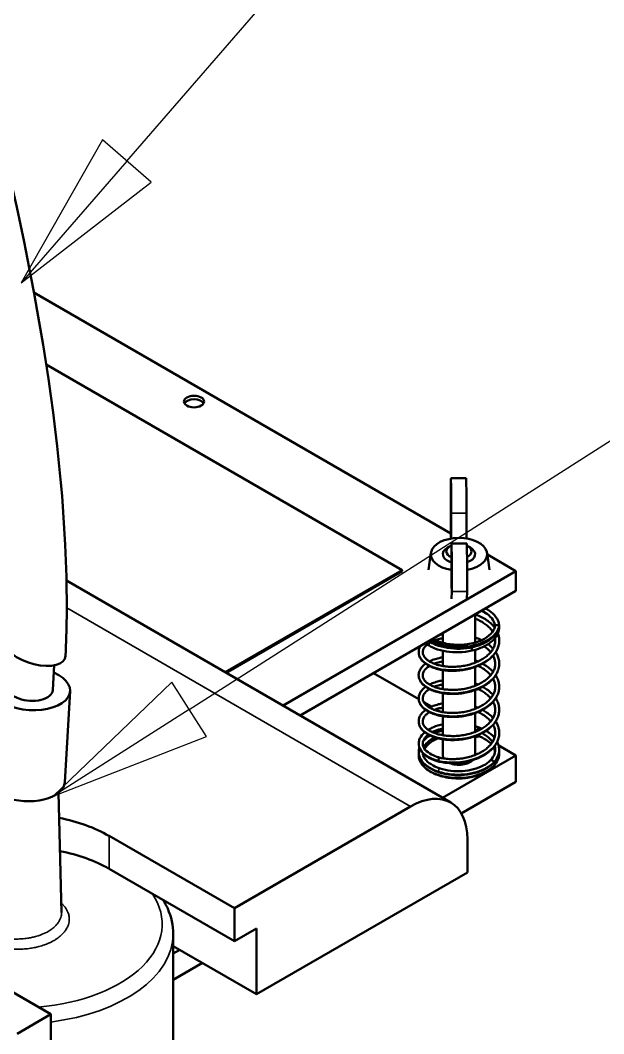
# Model space of a CAD drawing. Header units: millimetres. Extents: x -2015 to 3360, y -4745 to 2376.
# Drawn here: x 1965.6 to 2038.1, y 870.1 to 995.8 of the extents above; entities that cross this region are included whole.
import ezdxf

# ---------------------------------------------------------------- set-up
doc = ezdxf.new("R2010")
doc.units = ezdxf.units.MM
doc.header["$LTSCALE"] = 8
for name, color, linetype, lineweight in [('Symbol (ISO)', 7, 'Continuous', 25), ('Visible (ISO)', 7, 'Continuous', 50), ('Visible Narrow (ISO)', 7, 'Continuous', 35)]:
    doc.layers.add(name, color=color, linetype=linetype, lineweight=lineweight)

# ---------------------------------------------------------------- blocks, each defined once
blk = doc.blocks.new('Balloon6')
at = {"layer": 'Symbol (ISO)'}
for p, q in [((248.325, 113.791), (258.475, 120.266)), ((248.056, 114.212), (246.217, 112.446)), ((248.594, 113.369), (248.056, 114.212)), ((248.325, 113.791), (246.217, 112.446)), ((246.217, 112.446), (248.594, 113.369))]:
    blk.add_line(p, q, dxfattribs=at)
at = {"layer": 'Symbol (ISO)', "flags": 128}
blk.add_lwpolyline([(248.056, 114.212), (246.217, 112.446), (248.594, 113.369), (248.056, 114.212)], dxfattribs=at)
at = {"layer": 'Symbol (ISO)'}
blk.add_solid([(248.056, 114.212), (246.217, 112.446), (248.594, 113.369), (248.056, 114.212)], dxfattribs=at)
blk = doc.blocks.new('Balloon7')
at = {"layer": 'Symbol (ISO)'}
for p, q in [((247.361, 122.29), (257.126, 133.538)), ((246.983, 122.617), (245.722, 120.402)), ((247.738, 121.962), (246.983, 122.617)), ((247.361, 122.29), (245.722, 120.402)), ((245.722, 120.402), (247.738, 121.962))]:
    blk.add_line(p, q, dxfattribs=at)
at = {"layer": 'Symbol (ISO)', "flags": 128}
blk.add_lwpolyline([(246.983, 122.617), (245.722, 120.402), (247.738, 121.962), (246.983, 122.617)], dxfattribs=at)
at = {"layer": 'Symbol (ISO)'}
blk.add_solid([(246.983, 122.617), (245.722, 120.402), (247.738, 121.962), (246.983, 122.617)], dxfattribs=at)

msp = doc.modelspace()

# ---------------------------------------------------------------- linework, layer by layer
at = {"layer": 'Visible (ISO)'}
for p, q in [((2019.1, 932.13), (1967.35, 962.01)), ((2013.02, 927.6), (1968.87, 953.08)), ((1986.37, 948.58), (1986.33, 948.55)), ((1988.05, 948.58), (1988.09, 948.55)), ((2020.98, 938.99), (2019.08, 938.98)), ((2019.08, 935.54), (2019.1, 931.51)), ((2019.12, 931.51), (2019.11, 934.65)), ((2021.01, 934.66), (2021.02, 931.52)), ((2018.98, 930.56), (2018.68, 930.39)), ((2019.16, 927.2), (2019.16, 929.99)), ((2019.17, 930.9), (2021.07, 930.9)), ((2021.2, 930.56), (2021.5, 930.39)), ((2016.6, 929.73), (2016.32, 927.64)), ((2023.58, 929.73), (2023.86, 927.64)), ((2027.16, 927.47), (2023.61, 929.53)), ((1991.08, 914.93), (2013.02, 927.6)), ((1991.18, 914.87), (2013.02, 927.47)), ((1998.26, 910.79), (2027.16, 927.47)), ((2013.02, 927.47), (2013.02, 927.6)), ((2027.16, 925.02), (2027.16, 927.47)), ((2019.07, 898.77), (1971.38, 926.3)), ((2000.38, 909.56), (2027.16, 925.02)), ((2019.2, 924.95), (2019.18, 924.05)), ((2021.08, 924.05), (2021.1, 924.96)), ((2022.09, 918.61), (2022.09, 922.1)), ((2024.58, 920.78), (2025.08, 920.76)), ((2018.09, 918.58), (2018.09, 919.79)), ((2018.09, 915.7), (2018.09, 917.59)), ((2022.09, 916.11), (2022.09, 917.72)), ((1969.69, 912.71), (1969.87, 915.79)), ((2018.09, 912.84), (2018.09, 915.2)), ((2022.09, 913.25), (2022.09, 915.58)), ((2015.09, 911.58), (2009.48, 914.82)), ((1971.17, 901.29), (1971.83, 912.59)), ((2022.09, 910.39), (2022.09, 912.72)), ((2016.67, 910.67), (2015.73, 911.21)), ((2018.09, 909.98), (2018.09, 912.34)), ((2017.74, 910.05), (2017.23, 910.34)), ((2018.09, 907.12), (2018.09, 909.48)), ((2022.09, 907.53), (2022.09, 909.86)), ((2018.09, 904.61), (2018.09, 906.62)), ((2022.09, 904.67), (2022.09, 907)), ((2022.4, 906.87), (2022.53, 907)), ((2027.16, 904.61), (2025.02, 905.85)), ((2018.05, 899.36), (2027.16, 904.61)), ((2027.16, 901.35), (2027.16, 904.61)), ((2020.38, 897.43), (2027.16, 901.35)), ((1970.41, 899.99), (1970.77, 885.16)), ((2014.07, 898.28), (1992.22, 885.66)), ((1976.66, 894.64), (1992.22, 885.66)), ((2021.14, 890.11), (2021.14, 894.19)), ((1976.66, 890.56), (1992.22, 881.58)), ((1994.97, 875.01), (2021.14, 890.11)), ((1970.77, 885.1), (1970.77, 885.1)), ((1992.22, 885.66), (1992.22, 881.58)), ((1984.62, 882.47), (1984.62, 794.47)), ((1992.22, 881.58), (1994.97, 883.17)), ((1994.97, 883.17), (1994.97, 875.01)), ((1969.45, 872.52), (1953.89, 881.5)), ((1994.97, 875.01), (1984.62, 880.98)), ((1984.62, 880.05), (1985.43, 880.52)), ((1984.62, 876.79), (1988.26, 878.88)), ((1969.45, 872.52), (1965.27, 870.11)), ((1969.45, 868.43), (1969.45, 872.52))]:
    msp.add_line(p, q, dxfattribs=at)
msp.add_ellipse((1987.21, 948.5), major_axis=(-1.25, 0), ratio=0.57735, dxfattribs=at)
for centre, major_axis, ratio, start_param, end_param in [((1987.21, 948.09), (-1.19, 0), 0.57735, 3.357425, 6.067353), ((2019.1, 935.98), (-0.01, 3), 0.005094, 4.254932, 7.999506), ((2021, 935.99), (-0.01, 3), 0.005094, 4.254932, 6.283185), ((2020.09, 929.57), (-3.5, 0), 0.57735, 4.718627, 7.585617), ((2020.09, 929.57), (3.5, 0), 0.57735, 5.005071, 7.86022), ((2020.09, 929.57), (-2, 0), 0.57735, 5.497787, 7.372168), ((2020.09, 929.92), (-1.57, 0), 0.57735, 5.33997, 7.223515), ((2019.18, 927.9), (-0.01, 3), 0.005094, 3.335887, 7.080461), ((2021.08, 927.9), (0.01, -3), 0.005094, 0.194295, 3.141593), ((2020.09, 929.92), (1.57, 0), 0.57735, 5.404756, 7.171802), ((2020.09, 929.57), (2, 0), 0.57735, 5.239525, 7.068583), ((2024.83, 920.77), (0.249, -0.023), 0.742034, 6.274232, 6.345388), ((1967.42, 917.94), (3.81, -1.23), 0.488142, 3.279521, 6.414832), ((2016.53, 918.45), (0.113, 0.223), 0.675353, 0.593399, 2.319547), ((2016.53, 918.45), (-0.113, -0.223), 0.675353, 5.46114, 6.236745), ((2021.63, 917.86), (-0.072, 0.24), 0.195713, 4.04847, 5.355451), ((2021.63, 917.86), (0.072, -0.24), 0.195713, 6.27164, 7.190062), ((1966.92, 912.87), (-4.91, 0.29), 0.535679, 5.31041, 10.397553), ((1966.92, 912.87), (-2.77, 0.16), 0.535679, 0, 3.141593), ((2015.99, 907.28), (-0.156, 0.196), 0.766793, 6.179931, 6.301182), ((2022.49, 907.85), (-0.103, -0.228), 0.342973, 5.435493, 5.90021), ((2022.49, 907.85), (0.103, 0.228), 0.342973, 0.020242, 2.293901), ((2015.99, 907.28), (0.156, -0.196), 0.766793, 0.01948, 0.69916), ((2015.99, 907.28), (-0.156, 0.196), 0.766793, 3.840753, 4.020424), ((2022.49, 906.87), (0.103, 0.228), 0.342973, 1.013834, 1.746261), ((2017.69, 904.09), (0.055, 0.244), 0.477607, 0, 2.211599), ((2017.69, 904.09), (-0.055, -0.244), 0.477607, 5.353191, 6.283185), ((2020.09, 904.61), (-2, 0), 0.57735, 0, 0.324525), ((2020.09, 904.61), (-2, 0), 0.57735, 0.953442, 2.634634), ((2024.19, 903.84), (-0.19, 0.162), 0.632158, 3.703915, 6.234003), ((2024.19, 903.84), (0.19, -0.162), 0.632158, 6.238348, 6.845508), ((2017.69, 902.76), (0.055, 0.244), 0.477599, 6.239308, 6.239357), ((1966.26, 901.58), (-4.91, 0.29), 0.535679, 0, 3.141593), ((2014.07, 890.11), (5, 8.66), 0.57735, 5.497787, 7.068583), ((1965.27, 888.07), (16.1, 0), 0.57735, 0.785398, 1.241419), ((1965.27, 883.99), (16.1, 0), 0.57735, 0.785398, 1.23488)]:
    msp.add_ellipse(centre, major_axis=major_axis, ratio=ratio, start_param=start_param, end_param=end_param, dxfattribs=at)
for points, knots in [([(1940.03, 1066), (1942.07, 1056.71), (1944.83, 1047.24), (1951.82, 1023.24), (1956.2, 1008.66), (1966.04, 971.17), (1970.86, 947.89), (1971.45, 923.43), (1971.42, 920.16), (1971.27, 916.97)], [0.010782, 0.010782, 0.010782, 0.010782, 3.123548, 3.123548, 7.922724, 7.922724, 15.522814, 15.522814, 16.716619, 16.716619, 16.716619, 16.716619]), ([(2024.58, 920.74), (2024.56, 920.82), (2024.54, 920.91), (2024.43, 921.27), (2024.24, 921.56), (2023.73, 922.06), (2023.41, 922.28), (2022.99, 922.49), (2022.93, 922.52), (2022.87, 922.55)], [0.0659283, 0.0659283, 0.0659283, 0.0659283, 0.1137205, 0.1137205, 0.2743291, 0.2743291, 0.4209502, 0.4209502, 0.4435576, 0.4435576, 0.4435576, 0.4435576]), ([(2023.39, 922.85), (2023.73, 922.67), (2024.03, 922.45), (2024.57, 921.94), (2024.8, 921.63), (2025.01, 921.12), (2025.05, 920.94), (2025.08, 920.76)], [2.6465003, 2.6465003, 2.6465003, 2.6465003, 2.7805109, 2.7805109, 2.9415384, 2.9415384, 3.0259291, 3.0259291, 3.0259291, 3.0259291]), ([(2024.26, 919.96), (2024.23, 920.01), (2024.2, 920.06), (2024.06, 920.25), (2023.94, 920.39), (2023.67, 920.65), (2023.52, 920.78), (2023.2, 921.02), (2023.02, 921.14), (2022.64, 921.35), (2022.44, 921.45), (2022.18, 921.55), (2022.13, 921.57), (2022.09, 921.59)], [27.630909, 27.630909, 27.630909, 27.630909, 27.6828585, 27.6828585, 27.8436511, 27.8436511, 28.0017758, 28.0017758, 28.1589214, 28.1589214, 28.3159473, 28.3159473, 28.3490339, 28.3490339, 28.3490339, 28.3490339]), ([(2024.51, 920.47), (2024.42, 920.6), (2024.31, 920.73), (2024.03, 921.01), (2023.85, 921.16), (2023.48, 921.44), (2023.27, 921.57), (2022.83, 921.81), (2022.6, 921.92), (2022.28, 922.05), (2022.2, 922.08), (2022.12, 922.11)], [27.7085419, 27.7085419, 27.7085419, 27.7085419, 27.8352933, 27.8352933, 27.998614, 27.998614, 28.1632019, 28.1632019, 28.3280847, 28.3280847, 28.3837433, 28.3837433, 28.3837433, 28.3837433]), ([(2025.08, 920.75), (2025.08, 920.74), (2025.08, 920.74), (2025.08, 920.72), (2025.07, 920.7), (2025.07, 920.64), (2025.06, 920.59), (2025.02, 920.41), (2024.97, 920.27), (2024.77, 919.82), (2024.55, 919.52), (2023.98, 918.99), (2023.62, 918.75), (2022.79, 918.34), (2022.31, 918.17), (2021.3, 917.94), (2020.77, 917.87), (2019.7, 917.84), (2019.16, 917.88), (2018.15, 918.04), (2017.66, 918.18), (2016.91, 918.47), (2016.62, 918.62), (2016.36, 918.79)], [0, 0, 0, 0, 0.002099, 0.002099, 0.00948, 0.00948, 0.031628, 0.031628, 0.098222, 0.098222, 0.250292, 0.250292, 0.407154, 0.407154, 0.568232, 0.568232, 0.728537, 0.728537, 0.887849, 0.887849, 1.047063, 1.047063, 1.161819, 1.161819, 1.161819, 1.161819]), ([(2025.08, 920.76), (2025.07, 920.67), (2025.05, 920.57), (2024.95, 920.23), (2024.83, 920), (2024.4, 919.44), (2024.03, 919.13), (2023.09, 918.61), (2022.54, 918.41), (2021.34, 918.13), (2020.7, 918.07), (2019.41, 918.08), (2018.78, 918.16), (2017.59, 918.45), (2017.06, 918.66), (2016.61, 918.93), (2016.61, 918.93), (2016.61, 918.93)], [-2.6957123, -2.6957123, -2.6957123, -2.6957123, -2.6583475, -2.6583475, -2.5660517, -2.5660517, -2.4230262, -2.4230262, -2.2801462, -2.2801462, -2.1375397, -2.1375397, -1.9953297, -1.9953297, -1.8536019, -1.8536019, -1.8529858, -1.8529858, -1.8529858, -1.8529858]), ([(2016.85, 919.07), (2016.96, 919.01), (2017.07, 918.96), (2017.65, 918.69), (2018.18, 918.53), (2019.32, 918.34), (2019.92, 918.31), (2021.09, 918.37), (2021.67, 918.47), (2022.71, 918.8), (2023.17, 919.01), (2023.92, 919.54), (2024.21, 919.84), (2024.47, 920.33), (2024.53, 920.5), (2024.56, 920.67)], [-1.10814, -1.10814, -1.10814, -1.10814, -1.063455, -1.063455, -0.885345, -0.885345, -0.707725, -0.707725, -0.530535, -0.530535, -0.353632, -0.353632, -0.176848, -0.176848, -0.086653, -0.086653, -0.086653, -0.086653]), ([(2025.08, 920.34), (2025.05, 920.02), (2024.93, 919.7), (2024.55, 919.11), (2024.29, 918.84), (2023.64, 918.35), (2023.23, 918.12), (2022.44, 917.81), (2022.08, 917.7), (2021.7, 917.62)], [0, 0, 0, 0, 0.149521, 0.149521, 0.3001972, 0.3001972, 0.4594779, 0.4594779, 0.5792349, 0.5792349, 0.5792349, 0.5792349]), ([(2015.31, 918.18), (2015.29, 918.14), (2015.26, 918.09), (2015.17, 917.92), (2015.13, 917.78), (2015.09, 917.51), (2015.08, 917.38), (2015.12, 917.12), (2015.15, 916.99), (2015.26, 916.74), (2015.33, 916.61), (2015.52, 916.37), (2015.64, 916.25), (2015.91, 916.02), (2016.06, 915.91), (2016.41, 915.71), (2016.6, 915.62), (2017.01, 915.46), (2017.23, 915.38), (2017.69, 915.27), (2017.93, 915.22), (2018.43, 915.15), (2018.69, 915.12), (2019.21, 915.1), (2019.48, 915.1), (2020.01, 915.13), (2020.28, 915.16), (2020.81, 915.24), (2021.08, 915.29), (2021.6, 915.42), (2021.85, 915.5), (2022.35, 915.67), (2022.59, 915.77), (2023.04, 916), (2023.25, 916.12), (2023.66, 916.39), (2023.84, 916.53), (2024.18, 916.84), (2024.33, 917), (2024.6, 917.33), (2024.71, 917.51), (2024.89, 917.86), (2024.96, 918.04), (2025.06, 918.41), (2025.08, 918.59), (2025.09, 918.96), (2025.08, 919.14), (2025.02, 919.46), (2024.97, 919.6), (2024.92, 919.74)], [23.810717, 23.810717, 23.810717, 23.810717, 23.863702, 23.863702, 24.012804, 24.012804, 24.152992, 24.152992, 24.292551, 24.292551, 24.439597, 24.439597, 24.596868, 24.596868, 24.76088, 24.76088, 24.927031, 24.927031, 25.093079, 25.093079, 25.258485, 25.258485, 25.423309, 25.423309, 25.587752, 25.587752, 25.75202, 25.75202, 25.916291, 25.916291, 26.080712, 26.080712, 26.245368, 26.245368, 26.410229, 26.410229, 26.575003, 26.575003, 26.738924, 26.738924, 26.900619, 26.900619, 27.058612, 27.058612, 27.212687, 27.212687, 27.364778, 27.364778, 27.487702, 27.487702, 27.487702, 27.487702]), ([(2016.16, 918.38), (2016.12, 918.35), (2016.09, 918.32), (2015.95, 918.2), (2015.86, 918.1), (2015.72, 917.91), (2015.67, 917.81), (2015.6, 917.6), (2015.59, 917.5), (2015.59, 917.27), (2015.62, 917.15), (2015.73, 916.93), (2015.79, 916.82), (2015.97, 916.62), (2016.07, 916.53), (2016.31, 916.35), (2016.44, 916.26), (2016.74, 916.1), (2016.91, 916.03), (2017.26, 915.9), (2017.45, 915.84), (2017.85, 915.74), (2018.07, 915.7), (2018.51, 915.64), (2018.74, 915.62), (2019.21, 915.6), (2019.45, 915.6), (2019.93, 915.63), (2020.17, 915.65), (2020.66, 915.72), (2020.9, 915.76), (2021.37, 915.87), (2021.6, 915.94), (2022.04, 916.09), (2022.26, 916.18), (2022.67, 916.37), (2022.86, 916.47), (2023.22, 916.7), (2023.39, 916.81), (2023.69, 917.07), (2023.83, 917.2), (2024.07, 917.47), (2024.18, 917.61), (2024.36, 917.9), (2024.43, 918.05), (2024.53, 918.36), (2024.57, 918.52), (2024.6, 918.84), (2024.59, 919), (2024.56, 919.16)], [23.554763, 23.554763, 23.554763, 23.554763, 23.608258, 23.608258, 23.764863, 23.764863, 23.928335, 23.928335, 24.110321, 24.110321, 24.308638, 24.308638, 24.483401, 24.483401, 24.64308, 24.64308, 24.798695, 24.798695, 24.95395, 24.95395, 25.109859, 25.109859, 25.266531, 25.266531, 25.423803, 25.423803, 25.581458, 25.581458, 25.739293, 25.739293, 25.897127, 25.897127, 26.05481, 26.05481, 26.212236, 26.212236, 26.369379, 26.369379, 26.526389, 26.526389, 26.683768, 26.683768, 26.842636, 26.842636, 27.004927, 27.004927, 27.172735, 27.172735, 27.344422, 27.344422, 27.344422, 27.344422]), ([(2018.09, 919.14), (2018.06, 919.13), (2018.04, 919.13), (2017.8, 919.09), (2017.6, 919.04), (2017.33, 918.96), (2017.25, 918.93), (2017.18, 918.91)], [22.9659114, 22.9659114, 22.9659114, 22.9659114, 22.9840755, 22.9840755, 23.1411214, 23.1411214, 23.2036029, 23.2036029, 23.2036029, 23.2036029]), ([(2022.9, 918.91), (2022.72, 919.01), (2022.52, 919.09), (2022.24, 919.2), (2022.17, 919.23), (2022.09, 919.26)], [21.9170719, 21.9170719, 21.9170719, 21.9170719, 22.0549206, 22.0549206, 22.1065545, 22.1065545, 22.1065545, 22.1065545]), ([(2022.26, 918.66), (2022.24, 918.67), (2022.22, 918.67), (2022.16, 918.7), (2022.13, 918.71), (2022.09, 918.73)], [22.0238353, 22.0238353, 22.0238353, 22.0238353, 22.03835626, 22.03835626, 22.06584872, 22.06584872, 22.06584872, 22.06584872]), ([(2015.95, 915.99), (2015.93, 915.97), (2015.9, 915.95), (2015.72, 915.81), (2015.59, 915.69), (2015.38, 915.44), (2015.29, 915.3), (2015.17, 915.03), (2015.12, 914.9), (2015.08, 914.63), (2015.08, 914.5), (2015.12, 914.24), (2015.16, 914.11), (2015.27, 913.86), (2015.35, 913.73), (2015.54, 913.48), (2015.66, 913.36), (2015.94, 913.14), (2016.09, 913.03), (2016.45, 912.83), (2016.64, 912.74), (2017.05, 912.58), (2017.27, 912.51), (2017.74, 912.4), (2017.98, 912.35), (2018.48, 912.28), (2018.74, 912.26), (2019.26, 912.24), (2019.53, 912.24), (2020.06, 912.27), (2020.33, 912.3), (2020.86, 912.39), (2021.13, 912.44), (2021.65, 912.57), (2021.9, 912.65), (2022.39, 912.83), (2022.63, 912.93), (2023.08, 913.16), (2023.29, 913.28), (2023.69, 913.55), (2023.88, 913.7), (2024.21, 914.01), (2024.36, 914.17), (2024.62, 914.51), (2024.73, 914.68), (2024.9, 915.04), (2024.97, 915.22), (2025.06, 915.58), (2025.09, 915.76), (2025.09, 916.13), (2025.07, 916.31), (2025, 916.67), (2024.94, 916.85), (2024.8, 917.16), (2024.73, 917.29), (2024.65, 917.42)], [17.235547, 17.235547, 17.235547, 17.235547, 17.265987, 17.265987, 17.430855, 17.430855, 17.589911, 17.589911, 17.738332, 17.738332, 17.878212, 17.878212, 18.018029, 18.018029, 18.165691, 18.165691, 18.323514, 18.323514, 18.487769, 18.487769, 18.653953, 18.653953, 18.819969, 18.819969, 18.985334, 18.985334, 19.150129, 19.150129, 19.314556, 19.314556, 19.478819, 19.478819, 19.643096, 19.643096, 19.807529, 19.807529, 19.972201, 19.972201, 20.137068, 20.137068, 20.301818, 20.301818, 20.465648, 20.465648, 20.627156, 20.627156, 20.784896, 20.784896, 20.938774, 20.938774, 21.090843, 21.090843, 21.244225, 21.244225, 21.365866, 21.365866, 21.365866, 21.365866]), ([(2021.7, 917.62), (2021.19, 917.5), (2020.64, 917.43), (2019.57, 917.39), (2019.03, 917.43), (2018.02, 917.59), (2017.54, 917.72), (2016.86, 917.99), (2016.62, 918.1), (2016.41, 918.23)], [0, 0, 0, 0, 0.1627201, 0.1627201, 0.3221322, 0.3221322, 0.4815829, 0.4815829, 0.5760475, 0.5760475, 0.5760475, 0.5760475]), ([(2024.03, 917.42), (2023.96, 917.51), (2023.88, 917.59), (2023.66, 917.81), (2023.51, 917.94), (2023.3, 918.08), (2023.26, 918.11), (2023.22, 918.14)], [21.4673828, 21.4673828, 21.4673828, 21.4673828, 21.566129, 21.566129, 21.7241955, 21.7241955, 21.7617619, 21.7617619, 21.7617619, 21.7617619]), ([(2024.32, 917.85), (2024.27, 917.91), (2024.21, 917.96), (2024.02, 918.16), (2023.87, 918.29), (2023.7, 918.41)], [21.5033031, 21.5033031, 21.5033031, 21.5033031, 21.5619744, 21.5619744, 21.7051486, 21.7051486, 21.7051486, 21.7051486]), ([(2016.43, 915.71), (2016.42, 915.7), (2016.41, 915.69), (2016.26, 915.6), (2016.14, 915.51), (2015.94, 915.33), (2015.85, 915.23), (2015.72, 915.04), (2015.67, 914.94), (2015.6, 914.73), (2015.58, 914.62), (2015.6, 914.4), (2015.63, 914.28), (2015.73, 914.06), (2015.8, 913.95), (2015.98, 913.75), (2016.08, 913.66), (2016.32, 913.48), (2016.46, 913.39), (2016.76, 913.24), (2016.92, 913.16), (2017.28, 913.03), (2017.47, 912.98), (2017.88, 912.88), (2018.09, 912.84), (2018.53, 912.78), (2018.76, 912.76), (2019.23, 912.74), (2019.47, 912.74), (2019.96, 912.77), (2020.2, 912.79), (2020.68, 912.86), (2020.92, 912.91), (2021.39, 913.02), (2021.62, 913.09), (2022.07, 913.24), (2022.28, 913.33), (2022.69, 913.52), (2022.88, 913.62), (2023.24, 913.85), (2023.41, 913.97), (2023.71, 914.22), (2023.84, 914.35), (2024.09, 914.62), (2024.19, 914.77), (2024.36, 915.06), (2024.43, 915.21), (2024.54, 915.52), (2024.57, 915.68), (2024.6, 916), (2024.59, 916.16), (2024.53, 916.48), (2024.48, 916.64), (2024.39, 916.87), (2024.35, 916.93), (2024.32, 916.99)], [17.162004, 17.162004, 17.162004, 17.162004, 17.1754, 17.1754, 17.330596, 17.330596, 17.487321, 17.487321, 17.651215, 17.651215, 17.834086, 17.834086, 18.032153, 18.032153, 18.206061, 18.206061, 18.36547, 18.36547, 18.521033, 18.521033, 18.676303, 18.676303, 18.83224, 18.83224, 18.988937, 18.988937, 19.146226, 19.146226, 19.303891, 19.303891, 19.461729, 19.461729, 19.61956, 19.61956, 19.777235, 19.777235, 19.934651, 19.934651, 20.091784, 20.091784, 20.248796, 20.248796, 20.406205, 20.406205, 20.565157, 20.565157, 20.727612, 20.727612, 20.895634, 20.895634, 21.068374, 21.068374, 21.239844, 21.239844, 21.30887, 21.30887, 21.30887, 21.30887]), ([(2018.09, 916.78), (2017.93, 916.76), (2017.78, 916.73), (2017.4, 916.64), (2017.17, 916.58), (2016.77, 916.44), (2016.6, 916.36), (2016.43, 916.28)], [16.6641004, 16.6641004, 16.6641004, 16.6641004, 16.7685886, 16.7685886, 16.9338387, 16.9338387, 17.0817053, 17.0817053, 17.0817053, 17.0817053]), ([(2018.09, 916.28), (2018.06, 916.27), (2018.02, 916.27), (2017.78, 916.22), (2017.57, 916.17), (2017.26, 916.08), (2017.13, 916.03), (2017.02, 915.99)], [16.6827261, 16.6827261, 16.6827261, 16.6827261, 16.7064817, 16.7064817, 16.8635067, 16.8635067, 16.9663574, 16.9663574, 16.9663574, 16.9663574]), ([(2022.44, 916.26), (2022.39, 916.29), (2022.33, 916.31), (2022.21, 916.36), (2022.15, 916.38), (2022.09, 916.4)], [15.74367874, 15.74367874, 15.74367874, 15.74367874, 15.78175578, 15.78175578, 15.82336932, 15.82336932, 15.82336932, 15.82336932]), ([(2024.03, 914.56), (2023.95, 914.65), (2023.87, 914.74), (2023.64, 914.96), (2023.49, 915.09), (2023.16, 915.33), (2022.98, 915.44), (2022.68, 915.61), (2022.56, 915.66), (2022.44, 915.72)], [15.1841975, 15.1841975, 15.1841975, 15.1841975, 15.2885939, 15.2885939, 15.4466044, 15.4466044, 15.6037211, 15.6037211, 15.6948051, 15.6948051, 15.6948051, 15.6948051]), ([(2024.32, 914.99), (2024.26, 915.06), (2024.19, 915.12), (2023.97, 915.34), (2023.79, 915.49), (2023.41, 915.76), (2023.22, 915.88), (2023.01, 915.99)], [15.2201176, 15.2201176, 15.2201176, 15.2201176, 15.2886652, 15.2886652, 15.452212, 15.452212, 15.606822, 15.606822, 15.606822, 15.606822]), ([(2015.95, 913.13), (2015.92, 913.1), (2015.88, 913.07), (2015.7, 912.93), (2015.57, 912.81), (2015.36, 912.55), (2015.28, 912.42), (2015.16, 912.15), (2015.12, 912.01), (2015.08, 911.74), (2015.09, 911.61), (2015.13, 911.35), (2015.17, 911.22), (2015.28, 910.97), (2015.36, 910.85), (2015.56, 910.6), (2015.68, 910.48), (2015.96, 910.26), (2016.12, 910.15), (2016.48, 909.95), (2016.68, 909.86), (2017.09, 909.71), (2017.31, 909.64), (2017.78, 909.53), (2018.02, 909.48), (2018.52, 909.42), (2018.78, 909.4), (2019.31, 909.38), (2019.57, 909.38), (2020.11, 909.42), (2020.38, 909.45), (2020.91, 909.53), (2021.17, 909.59), (2021.69, 909.72), (2021.95, 909.8), (2022.43, 909.99), (2022.67, 910.09), (2023.12, 910.32), (2023.33, 910.45), (2023.73, 910.72), (2023.91, 910.87), (2024.24, 911.17), (2024.38, 911.34), (2024.64, 911.68), (2024.75, 911.85), (2024.92, 912.21), (2024.98, 912.39), (2025.07, 912.75), (2025.09, 912.94), (2025.09, 913.3), (2025.07, 913.48), (2024.99, 913.84), (2024.93, 914.02), (2024.79, 914.32), (2024.72, 914.44), (2024.65, 914.56)], [10.952362, 10.952362, 10.952362, 10.952362, 10.992893, 10.992893, 11.157565, 11.157565, 11.316077, 11.316077, 11.463825, 11.463825, 11.603433, 11.603433, 11.743538, 11.743538, 11.891825, 11.891825, 12.050185, 12.050185, 12.214665, 12.214665, 12.380875, 12.380875, 12.546855, 12.546855, 12.712182, 12.712182, 12.876948, 12.876948, 13.041359, 13.041359, 13.205618, 13.205618, 13.369901, 13.369901, 13.534347, 13.534347, 13.699034, 13.699034, 13.863907, 13.863907, 14.02863, 14.02863, 14.192364, 14.192364, 14.353678, 14.353678, 14.511165, 14.511165, 14.664855, 14.664855, 14.816914, 14.816914, 14.970466, 14.970466, 15.08268, 15.08268, 15.08268, 15.08268]), ([(2016.43, 912.84), (2016.41, 912.83), (2016.4, 912.82), (2016.25, 912.73), (2016.13, 912.64), (2015.93, 912.46), (2015.85, 912.36), (2015.71, 912.17), (2015.66, 912.07), (2015.6, 911.86), (2015.58, 911.75), (2015.6, 911.53), (2015.63, 911.41), (2015.74, 911.18), (2015.81, 911.08), (2015.99, 910.88), (2016.1, 910.79), (2016.34, 910.61), (2016.47, 910.52), (2016.78, 910.37), (2016.94, 910.3), (2017.3, 910.17), (2017.49, 910.11), (2017.9, 910.01), (2018.11, 909.97), (2018.56, 909.92), (2018.79, 909.9), (2019.26, 909.88), (2019.5, 909.88), (2019.98, 909.91), (2020.23, 909.93), (2020.71, 910.01), (2020.95, 910.05), (2021.42, 910.17), (2021.65, 910.23), (2022.09, 910.39), (2022.3, 910.48), (2022.71, 910.67), (2022.9, 910.77), (2023.26, 911), (2023.42, 911.12), (2023.72, 911.37), (2023.86, 911.5), (2024.1, 911.78), (2024.2, 911.92), (2024.37, 912.21), (2024.44, 912.37), (2024.54, 912.67), (2024.57, 912.83), (2024.6, 913.15), (2024.59, 913.32), (2024.53, 913.64), (2024.48, 913.8), (2024.38, 914.02), (2024.35, 914.08), (2024.32, 914.13)], [10.878819, 10.878819, 10.878819, 10.878819, 10.897728, 10.897728, 11.052932, 11.052932, 11.209783, 11.209783, 11.374115, 11.374115, 11.557876, 11.557876, 11.755614, 11.755614, 11.928695, 11.928695, 12.087846, 12.087846, 12.243362, 12.243362, 12.398647, 12.398647, 12.554612, 12.554612, 12.711333, 12.711333, 12.868639, 12.868639, 13.026314, 13.026314, 13.184154, 13.184154, 13.341982, 13.341982, 13.49965, 13.49965, 13.657055, 13.657055, 13.81418, 13.81418, 13.971195, 13.971195, 14.128633, 14.128633, 14.287672, 14.287672, 14.450295, 14.450295, 14.61853, 14.61853, 14.791349, 14.791349, 14.962653, 14.962653, 15.025685, 15.025685, 15.025685, 15.025685]), ([(2018.09, 913.92), (2017.92, 913.9), (2017.75, 913.86), (2017.36, 913.77), (2017.13, 913.7), (2016.75, 913.56), (2016.58, 913.49), (2016.43, 913.42)], [10.3809149, 10.3809149, 10.3809149, 10.3809149, 10.4954318, 10.4954318, 10.6607202, 10.6607202, 10.79852, 10.79852, 10.79852, 10.79852]), ([(2018.09, 913.42), (2018.05, 913.41), (2018.01, 913.4), (2017.76, 913.35), (2017.55, 913.3), (2017.24, 913.21), (2017.13, 913.17), (2017.02, 913.13)], [10.3995409, 10.3995409, 10.3995409, 10.3995409, 10.4288828, 10.4288828, 10.5858865, 10.5858865, 10.6831717, 10.6831717, 10.6831717, 10.6831717]), ([(2022.44, 913.4), (2022.37, 913.43), (2022.3, 913.46), (2022.18, 913.51), (2022.14, 913.52), (2022.09, 913.54)], [9.4604936, 9.4604936, 9.4604936, 9.4604936, 9.50859031, 9.50859031, 9.54018414, 9.54018414, 9.54018414, 9.54018414]), ([(2024.03, 911.7), (2023.95, 911.8), (2023.86, 911.89), (2023.63, 912.11), (2023.47, 912.24), (2023.14, 912.48), (2022.96, 912.59), (2022.66, 912.75), (2022.55, 912.81), (2022.44, 912.86)], [8.9010122, 8.9010122, 8.9010122, 8.9010122, 9.0110511, 9.0110511, 9.1690077, 9.1690077, 9.3261114, 9.3261114, 9.4116197, 9.4116197, 9.4116197, 9.4116197]), ([(2024.32, 912.13), (2024.25, 912.2), (2024.18, 912.28), (2023.93, 912.51), (2023.76, 912.66), (2023.39, 912.91), (2023.21, 913.03), (2023.01, 913.13)], [8.9369322, 8.9369322, 8.9369322, 8.9369322, 9.0153655, 9.0153655, 9.1790171, 9.1790171, 9.3236366, 9.3236366, 9.3236366, 9.3236366]), ([(2015.95, 910.27), (2015.91, 910.23), (2015.86, 910.2), (2015.67, 910.05), (2015.55, 909.92), (2015.35, 909.67), (2015.26, 909.53), (2015.15, 909.26), (2015.11, 909.13), (2015.08, 908.86), (2015.09, 908.73), (2015.13, 908.47), (2015.18, 908.34), (2015.3, 908.09), (2015.38, 907.96), (2015.58, 907.72), (2015.71, 907.6), (2015.99, 907.37), (2016.15, 907.27), (2016.51, 907.08), (2016.71, 906.99), (2017.13, 906.83), (2017.36, 906.77), (2017.82, 906.66), (2018.07, 906.61), (2018.57, 906.55), (2018.83, 906.53), (2019.36, 906.52), (2019.62, 906.53), (2020.16, 906.56), (2020.43, 906.59), (2020.96, 906.68), (2021.22, 906.74), (2021.74, 906.88), (2021.99, 906.96), (2022.48, 907.15), (2022.71, 907.25), (2023.16, 907.48), (2023.37, 907.61), (2023.76, 907.88), (2023.94, 908.03), (2024.27, 908.34), (2024.41, 908.51), (2024.66, 908.85), (2024.76, 909.02), (2024.93, 909.38), (2024.99, 909.56), (2025.07, 909.93), (2025.09, 910.11), (2025.09, 910.47), (2025.07, 910.65), (2024.98, 911.01), (2024.92, 911.19), (2024.78, 911.48), (2024.72, 911.59), (2024.65, 911.7)], [4.669176, 4.669176, 4.669176, 4.669176, 4.719795, 4.719795, 4.884252, 4.884252, 5.042201, 5.042201, 5.189287, 5.189287, 5.328656, 5.328656, 5.469079, 5.469079, 5.617998, 5.617998, 5.776877, 5.776877, 5.941566, 5.941566, 6.107796, 6.107796, 6.273739, 6.273739, 6.439027, 6.439027, 6.603765, 6.603765, 6.768162, 6.768162, 6.932418, 6.932418, 7.096707, 7.096707, 7.261166, 7.261166, 7.425868, 7.425868, 7.590745, 7.590745, 7.755438, 7.755438, 7.919071, 7.919071, 8.080185, 8.080185, 8.237419, 8.237419, 8.390929, 8.390929, 8.542991, 8.542991, 8.696721, 8.696721, 8.799495, 8.799495, 8.799495, 8.799495]), ([(2016.43, 909.98), (2016.41, 909.97), (2016.39, 909.96), (2016.23, 909.86), (2016.12, 909.77), (2015.92, 909.59), (2015.84, 909.49), (2015.71, 909.3), (2015.66, 909.2), (2015.6, 908.99), (2015.58, 908.88), (2015.6, 908.65), (2015.63, 908.54), (2015.75, 908.31), (2015.82, 908.21), (2016, 908.01), (2016.11, 907.91), (2016.35, 907.74), (2016.49, 907.65), (2016.79, 907.5), (2016.96, 907.43), (2017.32, 907.3), (2017.51, 907.24), (2017.92, 907.15), (2018.14, 907.11), (2018.58, 907.05), (2018.81, 907.04), (2019.28, 907.02), (2019.52, 907.02), (2020.01, 907.05), (2020.25, 907.08), (2020.73, 907.15), (2020.97, 907.2), (2021.44, 907.31), (2021.67, 907.38), (2022.11, 907.54), (2022.33, 907.62), (2022.73, 907.82), (2022.92, 907.92), (2023.27, 908.15), (2023.44, 908.27), (2023.74, 908.52), (2023.87, 908.66), (2024.11, 908.93), (2024.21, 909.08), (2024.38, 909.37), (2024.45, 909.52), (2024.55, 909.83), (2024.58, 909.99), (2024.6, 910.31), (2024.59, 910.47), (2024.52, 910.8), (2024.47, 910.96), (2024.37, 911.17), (2024.35, 911.22), (2024.32, 911.27)], [4.595633, 4.595633, 4.595633, 4.595633, 4.620056, 4.620056, 4.775271, 4.775271, 4.932254, 4.932254, 5.097041, 5.097041, 5.281696, 5.281696, 5.479027, 5.479027, 5.651307, 5.651307, 5.810214, 5.810214, 5.965686, 5.965686, 6.120987, 6.120987, 6.276981, 6.276981, 6.433726, 6.433726, 6.591049, 6.591049, 6.748733, 6.748733, 6.906575, 6.906575, 7.0644, 7.0644, 7.22206, 7.22206, 7.379455, 7.379455, 7.536572, 7.536572, 7.693589, 7.693589, 7.85106, 7.85106, 8.010187, 8.010187, 8.172981, 8.172981, 8.341427, 8.341427, 8.514316, 8.514316, 8.68545, 8.68545, 8.7425, 8.7425, 8.7425, 8.7425]), ([(2018.09, 911.06), (2017.9, 911.03), (2017.72, 911), (2017.31, 910.9), (2017.09, 910.83), (2016.73, 910.69), (2016.57, 910.63), (2016.43, 910.55)], [4.0977295, 4.0977295, 4.0977295, 4.0977295, 4.222277, 4.222277, 4.3876042, 4.3876042, 4.5153348, 4.5153348, 4.5153348, 4.5153348]), ([(2018.09, 910.56), (2018.04, 910.55), (2017.99, 910.54), (2017.73, 910.49), (2017.53, 910.44), (2017.23, 910.35), (2017.12, 910.31), (2017.02, 910.27)], [4.1163557, 4.1163557, 4.1163557, 4.1163557, 4.1512843, 4.1512843, 4.3082665, 4.3082665, 4.3999859, 4.3999859, 4.3999859, 4.3999859]), ([(2022.44, 910.54), (2022.36, 910.58), (2022.27, 910.61), (2022.15, 910.66), (2022.12, 910.67), (2022.09, 910.68)], [3.17730849, 3.17730849, 3.17730849, 3.17730849, 3.2354241, 3.2354241, 3.25699895, 3.25699895, 3.25699895, 3.25699895]), ([(2024.03, 908.84), (2023.94, 908.94), (2023.85, 909.04), (2023.61, 909.27), (2023.46, 909.39), (2023.12, 909.63), (2022.94, 909.74), (2022.65, 909.9), (2022.55, 909.95), (2022.44, 910)], [2.617827, 2.617827, 2.617827, 2.617827, 2.7335064, 2.7335064, 2.891411, 2.891411, 3.0485027, 3.0485027, 3.1284343, 3.1284343, 3.1284343, 3.1284343]), ([(2024.32, 909.27), (2024.24, 909.35), (2024.16, 909.44), (2023.9, 909.68), (2023.72, 909.82), (2023.36, 910.07), (2023.19, 910.17), (2023.01, 910.27)], [2.6537467, 2.6537467, 2.6537467, 2.6537467, 2.7420748, 2.7420748, 2.9058258, 2.9058258, 3.0404511, 3.0404511, 3.0404511, 3.0404511]), ([(2017.63, 903.84), (2017.87, 903.79), (2018.11, 903.75), (2018.62, 903.69), (2018.88, 903.67), (2019.4, 903.66), (2019.67, 903.67), (2020.21, 903.71), (2020.48, 903.74), (2021.01, 903.83), (2021.27, 903.89), (2021.78, 904.03), (2022.04, 904.11), (2022.52, 904.3), (2022.75, 904.41), (2023.2, 904.64), (2023.41, 904.77), (2023.79, 905.05), (2023.97, 905.2), (2024.29, 905.51), (2024.44, 905.68), (2024.68, 906.02), (2024.78, 906.19), (2024.94, 906.55), (2025, 906.73), (2025.08, 907.1), (2025.09, 907.28), (2025.08, 907.65), (2025.06, 907.83), (2024.97, 908.18), (2024.9, 908.36), (2024.77, 908.64), (2024.71, 908.74), (2024.65, 908.84)], [0, 0, 0, 0, 0.16587, 0.16587, 0.330582, 0.330582, 0.494964, 0.494964, 0.659217, 0.659217, 0.823513, 0.823513, 0.987986, 0.987986, 1.152702, 1.152702, 1.317583, 1.317583, 1.482243, 1.482243, 1.645768, 1.645768, 1.806678, 1.806678, 1.963659, 1.963659, 2.116998, 2.116998, 2.269074, 2.269074, 2.42299, 2.42299, 2.51631, 2.51631, 2.51631, 2.51631]), ([(2017.63, 903.84), (2017.15, 903.96), (2016.72, 904.13), (2015.99, 904.53), (2015.7, 904.78), (2015.27, 905.31), (2015.13, 905.62), (2015.09, 905.97), (2015.09, 906.03), (2015.09, 906.24), (2015.12, 906.39), (2015.25, 906.81), (2015.42, 907.07), (2015.7, 907.35), (2015.76, 907.41), (2015.83, 907.47)], [0, 0, 0, 0, 0.1643773, 0.1643773, 0.3266776, 0.3266776, 0.4884743, 0.4884743, 0.5158717, 0.5158717, 0.59838, 0.59838, 0.7422293, 0.7422293, 0.7813123, 0.7813123, 0.7813123, 0.7813123]), ([(2016.27, 907.79), (2016.47, 907.91), (2016.68, 908.02), (2017.27, 908.27), (2017.67, 908.39), (2018.09, 908.47)], [0.0747592, 0.0747592, 0.0747592, 0.0747592, 0.1639542, 0.1639542, 0.3021022, 0.3021022, 0.3021022, 0.3021022]), ([(2018.09, 907.96), (2017.7, 907.88), (2017.34, 907.76), (2016.94, 907.59), (2016.86, 907.55), (2016.78, 907.51)], [0.4479981, 0.4479981, 0.4479981, 0.4479981, 0.5778721, 0.5778721, 0.6119927, 0.6119927, 0.6119927, 0.6119927]), ([(2017.07, 907.39), (2017.36, 907.51), (2017.68, 907.62), (2018.04, 907.71), (2018.06, 907.72), (2018.09, 907.73)], [0.9660014, 0.9660014, 0.9660014, 0.9660014, 1.0751482, 1.0751482, 1.0836628, 1.0836628, 1.0836628, 1.0836628]), ([(2017.74, 904.33), (2017.95, 904.28), (2018.16, 904.25), (2018.61, 904.19), (2018.84, 904.17), (2019.31, 904.16), (2019.55, 904.16), (2020.03, 904.19), (2020.28, 904.22), (2020.76, 904.29), (2021, 904.34), (2021.47, 904.46), (2021.7, 904.53), (2022.14, 904.68), (2022.35, 904.77), (2022.75, 904.97), (2022.94, 905.07), (2023.29, 905.3), (2023.46, 905.42), (2023.75, 905.68), (2023.89, 905.81), (2024.12, 906.09), (2024.22, 906.23), (2024.39, 906.52), (2024.45, 906.68), (2024.55, 906.99), (2024.58, 907.14), (2024.6, 907.47), (2024.58, 907.63), (2024.52, 907.95), (2024.46, 908.11), (2024.37, 908.32), (2024.34, 908.36), (2024.32, 908.41)], [0, 0, 0, 0, 0.156121, 0.156121, 0.31346, 0.31346, 0.471153, 0.471153, 0.628998, 0.628998, 0.786819, 0.786819, 0.944471, 0.944471, 1.101855, 1.101855, 1.258964, 1.258964, 1.415984, 1.415984, 1.573489, 1.573489, 1.732708, 1.732708, 1.895675, 1.895675, 2.064332, 2.064332, 2.237282, 2.237282, 2.408239, 2.408239, 2.459315, 2.459315, 2.459315, 2.459315]), ([(2022.09, 907.67), (2022.14, 907.66), (2022.2, 907.64), (2022.26, 907.62), (2022.28, 907.62), (2022.29, 907.61)], [1.49379174, 1.49379174, 1.49379174, 1.49379174, 1.5117117, 1.5117117, 1.51569814, 1.51569814, 1.51569814, 1.51569814]), ([(2024.26, 906.3), (2024.22, 906.35), (2024.18, 906.41), (2023.93, 906.72), (2023.64, 906.97), (2023.18, 907.25), (2023.07, 907.31), (2022.95, 907.37)], [0.4201239, 0.4201239, 0.4201239, 0.4201239, 0.4495055, 0.4495055, 0.5991456, 0.5991456, 0.6452464, 0.6452464, 0.6452464, 0.6452464]), ([(2023.45, 907.67), (2023.59, 907.59), (2023.73, 907.5), (2024.1, 907.22), (2024.32, 907.03), (2024.5, 906.81)], [0.1055754, 0.1055754, 0.1055754, 0.1055754, 0.1634173, 0.1634173, 0.2746346, 0.2746346, 0.2746346, 0.2746346]), ([(2016.15, 907.08), (2015.92, 906.89), (2015.76, 906.68), (2015.59, 906.27), (2015.57, 906.07), (2015.67, 905.63), (2015.82, 905.38), (2016.29, 904.95), (2016.59, 904.75), (2017.19, 904.49), (2017.46, 904.4), (2017.74, 904.33)], [0, 0, 0, 0, 0.1448348, 0.1448348, 0.2918327, 0.2918327, 0.4618398, 0.4618398, 0.6134064, 0.6134064, 0.7143089, 0.7143089, 0.7143089, 0.7143089]), ([(2015.65, 906.41), (2015.67, 906.43), (2015.69, 906.46), (2015.93, 906.71), (2016.19, 906.91), (2016.49, 907.09)], [0.7452554, 0.7452554, 0.7452554, 0.7452554, 0.7596002, 0.7596002, 0.8886308, 0.8886308, 0.8886308, 0.8886308]), ([(2017.09, 906.85), (2017.08, 906.84), (2017.06, 906.83), (2016.69, 906.65), (2016.39, 906.45), (2015.96, 906.03), (2015.8, 905.82), (2015.71, 905.6)], [2.509866, 2.509866, 2.509866, 2.509866, 2.5172161, 2.5172161, 2.6595635, 2.6595635, 2.7881471, 2.7881471, 2.7881471, 2.7881471]), ([(2015.82, 905.43), (2015.99, 905.72), (2016.24, 905.99), (2016.84, 906.43), (2017.15, 906.59), (2017.49, 906.74)], [-0.8759276, -0.8759276, -0.8759276, -0.8759276, -0.715718, -0.715718, -0.5884721, -0.5884721, -0.5884721, -0.5884721]), ([(2024.07, 906.03), (2023.91, 906.21), (2023.7, 906.38), (2023.16, 906.74), (2022.78, 906.92), (2022.35, 907.07), (2022.33, 907.08), (2022.31, 907.08)], [1.6956212, 1.6956212, 1.6956212, 1.6956212, 1.8028246, 1.8028246, 1.9449545, 1.9449545, 1.9519999, 1.9519999, 1.9519999, 1.9519999]), ([(2024.83, 906.31), (2024.97, 906.05), (2025.05, 905.78), (2025.09, 905.44), (2025.09, 905.38), (2025.09, 905.12), (2025.06, 904.93), (2024.91, 904.41), (2024.74, 904.1), (2024.46, 903.77), (2024.42, 903.72), (2024.37, 903.67)], [0.3585559, 0.3585559, 0.3585559, 0.3585559, 0.4841237, 0.4841237, 0.5130833, 0.5130833, 0.600303, 0.600303, 0.7507016, 0.7507016, 0.7762669, 0.7762669, 0.7762669, 0.7762669]), ([(2017.63, 902.52), (2017.15, 902.67), (2016.72, 902.87), (2016, 903.34), (2015.7, 903.61), (2015.27, 904.2), (2015.14, 904.53), (2015.09, 904.92), (2015.09, 904.99), (2015.09, 905.24), (2015.12, 905.42), (2015.17, 905.59)], [0, 0, 0, 0, 0.163152, 0.163152, 0.3240141, 0.3240141, 0.4839127, 0.4839127, 0.5158441, 0.5158441, 0.6029423, 0.6029423, 0.6029423, 0.6029423]), ([(2015.15, 904.2), (2015.11, 904.34), (2015.09, 904.49), (2015.09, 904.71), (2015.09, 904.78), (2015.1, 904.85)], [0, 0, 0, 0, 0.0725242, 0.0725242, 0.1053892, 0.1053892, 0.1053892, 0.1053892]), ([(2015.6, 904.91), (2015.6, 904.88), (2015.61, 904.85), (2015.66, 904.55), (2015.8, 904.27), (2016.24, 903.78), (2016.54, 903.56), (2017.15, 903.22), (2017.44, 903.1), (2017.75, 903)], [2.9277813, 2.9277813, 2.9277813, 2.9277813, 2.9473598, 2.9473598, 3.1085661, 3.1085661, 3.258987, 3.258987, 3.3682441, 3.3682441, 3.3682441, 3.3682441]), ([(2025.08, 905.08), (2025.08, 905), (2025.09, 904.93), (2025.09, 904.53), (2025.01, 904.21), (2024.69, 903.61), (2024.46, 903.32), (2023.87, 902.81), (2023.49, 902.57), (2022.73, 902.23), (2022.36, 902.1), (2021.97, 902)], [2.0275623, 2.0275623, 2.0275623, 2.0275623, 2.0629005, 2.0629005, 2.2121349, 2.2121349, 2.3610831, 2.3610831, 2.5190547, 2.5190547, 2.6441542, 2.6441542, 2.6441542, 2.6441542]), ([(2024, 904.01), (2024.24, 904.25), (2024.4, 904.52), (2024.59, 905.05), (2024.61, 905.33), (2024.55, 905.66), (2024.53, 905.72), (2024.51, 905.79)], [0.0001468, 0.0001468, 0.0001468, 0.0001468, 0.1453537, 0.1453537, 0.2919185, 0.2919185, 0.3263991, 0.3263991, 0.3263991, 0.3263991]), ([(2015.15, 904.2), (2015.17, 904.12), (2015.19, 904.04), (2015.37, 903.61), (2015.64, 903.26), (2016.39, 902.65), (2016.87, 902.39), (2017.97, 902), (2018.58, 901.86), (2019.86, 901.74), (2020.51, 901.75), (2021.43, 901.88), (2021.71, 901.93), (2021.97, 902)], [-2.9473004, -2.9473004, -2.9473004, -2.9473004, -2.9240291, -2.9240291, -2.8105318, -2.8105318, -2.6970771, -2.6970771, -2.5836314, -2.5836314, -2.4699073, -2.4699073, -2.418757, -2.418757, -2.418757, -2.418757]), ([(2024.37, 903.67), (2024.09, 903.38), (2023.73, 903.12), (2022.9, 902.7), (2022.43, 902.52), (2021.43, 902.28), (2020.9, 902.2), (2019.83, 902.15), (2019.29, 902.18), (2018.38, 902.31), (2017.99, 902.4), (2017.63, 902.52)], [0, 0, 0, 0, 0.1625035, 0.1625035, 0.3232492, 0.3232492, 0.4836675, 0.4836675, 0.6430298, 0.6430298, 0.7677515, 0.7677515, 0.7677515, 0.7677515]), ([(2017.75, 903), (2018.16, 902.87), (2018.62, 902.77), (2019.56, 902.66), (2020.04, 902.65), (2020.99, 902.71), (2021.47, 902.79), (2022.35, 903.02), (2022.76, 903.18), (2023.46, 903.55), (2023.77, 903.77), (2024, 904.01)], [0, 0, 0, 0, 0.1450566, 0.1450566, 0.2880779, 0.2880779, 0.4318178, 0.4318178, 0.5752614, 0.5752614, 0.7187067, 0.7187067, 0.7187067, 0.7187067]), ([(1983.39, 886.67), (1983.6, 886.33), (1983.79, 885.98), (1984.39, 884.61), (1984.62, 883.54), (1984.62, 882.47)], [6.7302457, 6.7302457, 6.7302457, 6.7302457, 6.8197104, 6.8197104, 7.0685835, 7.0685835, 7.0685835, 7.0685835])]:
    msp.add_open_spline(points, degree=3, knots=knots, dxfattribs=at)
msp.add_rational_spline([(2019.16, 925.36), (2019.16, 926.31), (2019.16, 927.2)], [1.0011641669, 1.00133321642, 1.0004735734], degree=2, dxfattribs=at)
for points in [[(2024.56, 920.67), (2024.57, 920.71), (2024.58, 920.74), (2024.58, 920.78)], [(2025.08, 920.74), (2025.09, 920.61), (2025.09, 920.47), (2025.08, 920.34)], [(2016.85, 919.07), (2016.87, 919.06), (2016.9, 919.05), (2016.92, 919.04)], [(2018.09, 919.64), (2017.97, 919.62), (2017.84, 919.6), (2017.72, 919.58)], [(2016.41, 918.23), (2016.24, 918.33), (2016.08, 918.43), (2015.94, 918.55)], [(2015.83, 907.47), (2015.84, 907.47), (2015.84, 907.48), (2015.85, 907.49)], [(2022.09, 908.26), (2022.26, 908.2), (2022.43, 908.14), (2022.59, 908.07)], [(2022.34, 907.64), (2022.26, 907.67), (2022.18, 907.7), (2022.09, 907.73)], [(2022.59, 908.07), (2022.71, 908.03), (2022.82, 907.98), (2022.93, 907.94)], [(2022.95, 907.37), (2022.95, 907.37), (2022.96, 907.37), (2022.96, 907.37)], [(2016.29, 907.2), (2016.24, 907.16), (2016.2, 907.12), (2016.15, 907.09)], [(2018.09, 907.21), (2018.02, 907.19), (2017.96, 907.18), (2017.9, 907.16)], [(2022.09, 906.96), (2022.19, 906.93), (2022.3, 906.9), (2022.4, 906.87)], [(2015.61, 904.85), (2015.61, 904.86), (2015.61, 904.88), (2015.61, 904.89)], [(2024.57, 905.08), (2024.54, 905.26), (2024.48, 905.44), (2024.38, 905.62)]]:
    msp.add_open_spline(points, degree=3, dxfattribs=at)
at = {"layer": 'Visible Narrow (ISO)'}
for p, q in [((2019.11, 934.65), (2021.01, 934.66)), ((2019.2, 924.95), (2021.1, 924.96)), ((1971.41, 922.9), (2014.07, 898.28)), ((1976.66, 894.64), (1976.66, 890.56))]:
    msp.add_line(p, q, dxfattribs=at)
for centre, major_axis, ratio, start_param, end_param in [((2024.83, 920.36), (0.249, -0.023), 0.742034, 0.075986, 0.722135), ((2024.83, 920.36), (0.249, -0.023), 0.742034, 6.27422, 6.359171), ((2017.69, 902.76), (0.055, 0.244), 0.477607, 6.239465, 8.494784), ((2017.69, 902.76), (-0.055, -0.244), 0.477607, 5.353191, 6.242137), ((1965.27, 883.69), (17.99, 0), 0.57735, 4.858496, 6.65331), ((1965.27, 882.47), (19.35, 0), 0.57735, 4.929699, 6.283185)]:
    msp.add_ellipse(centre, major_axis=major_axis, ratio=ratio, start_param=start_param, end_param=end_param, dxfattribs=at)
for points, knots in [([(2024.57, 920.74), (2024.48, 921.44), (2023.91, 922.11), (2023.01, 922.57), (2022.99, 922.58), (2022.97, 922.59), (2022.96, 922.6)], [0.1392434, 0.1392434, 0.1392434, 0.1392434, 0.9271893, 0.9271893, 0.9271893, 0.942243, 0.942243, 0.942243, 0.942243]), ([(2015.09, 917.42), (2015.09, 917.24), (2015.13, 917.05), (2015.22, 916.87), (2015.56, 916.17), (2016.59, 915.56), (2017.93, 915.33), (2019.3, 915.09), (2020.96, 915.23), (2022.31, 915.76), (2023.66, 916.28), (2024.67, 917.17), (2024.98, 918.15), (2025.05, 918.38), (2025.09, 918.62), (2025.09, 918.85)], [24.092429, 24.092429, 24.092429, 24.092429, 24.321086, 24.321086, 24.321086, 25.217265, 25.217265, 25.217265, 26.124234, 26.124234, 26.124234, 27.023203, 27.023203, 27.023203, 27.234022, 27.234022, 27.234022, 27.234022]), ([(2015.09, 914.56), (2015.09, 914.39), (2015.13, 914.21), (2015.2, 914.05), (2015.52, 913.34), (2016.54, 912.72), (2017.88, 912.48), (2019.22, 912.23), (2020.87, 912.36), (2022.22, 912.86), (2023.57, 913.37), (2024.61, 914.24), (2024.95, 915.21), (2025.04, 915.47), (2025.09, 915.73), (2025.08, 915.99)], [17.809244, 17.809244, 17.809244, 17.809244, 18.022912, 18.022912, 18.022912, 18.922346, 18.922346, 18.922346, 19.820139, 19.820139, 19.820139, 20.716443, 20.716443, 20.716443, 20.950837, 20.950837, 20.950837, 20.950837]), ([(2015.09, 911.7), (2015.09, 911.54), (2015.12, 911.38), (2015.18, 911.23), (2015.47, 910.52), (2016.45, 909.9), (2017.78, 909.64), (2019.1, 909.37), (2020.74, 909.48), (2022.1, 909.96), (2023.47, 910.44), (2024.53, 911.3), (2024.92, 912.26), (2025.03, 912.55), (2025.09, 912.84), (2025.08, 913.13)], [11.526059, 11.526059, 11.526059, 11.526059, 11.720538, 11.720538, 11.720538, 12.616209, 12.616209, 12.616209, 13.511226, 13.511226, 13.511226, 14.405626, 14.405626, 14.405626, 14.667651, 14.667651, 14.667651, 14.667651]), ([(2015.09, 908.84), (2015.09, 908.69), (2015.12, 908.54), (2015.18, 908.39), (2015.45, 907.67), (2016.44, 907.04), (2017.77, 906.78), (2019.1, 906.51), (2020.74, 906.62), (2022.12, 907.1), (2023.49, 907.59), (2024.55, 908.45), (2024.93, 909.43), (2025.04, 909.7), (2025.09, 909.99), (2025.08, 910.27)], [5.242873, 5.242873, 5.242873, 5.242873, 5.429379, 5.429379, 5.429379, 6.330683, 6.330683, 6.330683, 7.231066, 7.231066, 7.231066, 8.130569, 8.130569, 8.130569, 8.384466, 8.384466, 8.384466, 8.384466]), ([(2017.56, 903.96), (2018.86, 903.66), (2020.52, 903.72), (2021.93, 904.18), (2023.34, 904.64), (2024.46, 905.49), (2024.88, 906.46), (2025.02, 906.77), (2025.09, 907.09), (2025.08, 907.41)], [0, 0, 0, 0, 0.907667, 0.907667, 0.907667, 1.814171, 1.814171, 1.814171, 2.101281, 2.101281, 2.101281, 2.101281]), ([(2017.56, 903.96), (2016.26, 904.29), (2015.34, 904.98), (2015.14, 905.73), (2015.11, 905.85), (2015.09, 905.96), (2015.09, 906.08)], [0, 0, 0, 0, 0.903278, 0.903278, 0.903278, 1.040312, 1.040312, 1.040312, 1.040312]), ([(2017.56, 902.63), (2016.27, 903.05), (2015.36, 903.81), (2015.14, 904.65), (2015.11, 904.78), (2015.09, 904.92), (2015.09, 905.05)], [0, 0, 0, 0, 0.894665, 0.894665, 0.894665, 1.040312, 1.040312, 1.040312, 1.040312]), ([(2025.08, 904.85), (2025.08, 904.54), (2025.01, 904.23), (2024.84, 903.93), (2024.38, 903.09), (2023.22, 902.38), (2021.81, 902.06), (2020.4, 901.74), (2018.77, 901.82), (2017.49, 902.25), (2016.21, 902.68), (2015.31, 903.46), (2015.13, 904.3), (2015.1, 904.42), (2015.09, 904.53), (2015.09, 904.64)], [4.181904, 4.181904, 4.181904, 4.181904, 4.497064, 4.497064, 4.497064, 5.401946, 5.401946, 5.401946, 6.299424, 6.299424, 6.299424, 7.201659, 7.201659, 7.201659, 7.323497, 7.323497, 7.323497, 7.323497]), ([(2024.4, 903.76), (2023.64, 903), (2022.26, 902.45), (2020.77, 902.31), (2019.67, 902.2), (2018.52, 902.32), (2017.56, 902.63)], [0, 0, 0, 0, 0.903278, 0.903278, 0.903278, 1.570796, 1.570796, 1.570796, 1.570796]), ([(1969.84, 881.67), (1969.96, 881.75), (1970.09, 881.83), (1970.21, 881.91), (1970.22, 881.91), (1970.22, 881.92), (1970.23, 881.92), (1970.4, 882.04), (1970.57, 882.17), (1970.72, 882.31), (1970.84, 882.42), (1970.95, 882.53), (1971.05, 882.65), (1971.15, 882.77), (1971.24, 882.89), (1971.32, 883.01), (1971.41, 883.15), (1971.49, 883.29), (1971.55, 883.44), (1971.65, 883.68), (1971.71, 883.92), (1971.73, 884.16), (1971.73, 884.21), (1971.73, 884.27), (1971.73, 884.32), (1971.73, 884.43), (1971.72, 884.54), (1971.71, 884.65), (1971.68, 884.81), (1971.64, 884.97), (1971.57, 885.13), (1971.52, 885.26), (1971.46, 885.39), (1971.39, 885.51), (1971.32, 885.64), (1971.23, 885.76), (1971.14, 885.88), (1971.09, 885.93), (1971.04, 885.99), (1970.99, 886.04), (1970.92, 886.13), (1970.83, 886.21), (1970.74, 886.3), (1970.74, 886.3), (1970.74, 886.3), (1970.74, 886.3)], [-8.370357, -8.370357, -8.370357, -8.370357, -7.912035, -7.912035, -7.912035, -7.889023, -7.889023, -7.889023, -7.208204, -7.208204, -7.208204, -6.645235, -6.645235, -6.645235, -6.082265, -6.082265, -6.082265, -5.43473, -5.43473, -5.43473, -4.398111, -4.398111, -4.398111, -4.16648, -4.16648, -4.16648, -3.69563, -3.69563, -3.69563, -2.993713, -2.993713, -2.993713, -2.432395, -2.432395, -2.432395, -1.87106, -1.87106, -1.87106, -1.602492, -1.602492, -1.602492, -1.189216, -1.189216, -1.189216, -1.181167, -1.181167, -1.181167, -1.181167]), ([(1970.77, 885.16), (1970.77, 885.1), (1970.77, 885.04), (1970.75, 884.77), (1970.7, 884.56), (1970.56, 884.23), (1970.5, 884.11), (1970.35, 883.88), (1970.28, 883.78), (1970.1, 883.57), (1970.01, 883.47), (1969.77, 883.26), (1969.63, 883.14), (1969.32, 882.92), (1969.15, 882.82), (1968.71, 882.58), (1968.43, 882.46), (1967.95, 882.28), (1967.75, 882.22), (1967.39, 882.12), (1967.22, 882.08), (1966.88, 882), (1966.71, 881.97), (1966.31, 881.91), (1966.08, 881.89), (1965.65, 881.86), (1965.45, 881.85), (1965.04, 881.85), (1964.84, 881.85), (1964.38, 881.88), (1964.12, 881.91), (1963.67, 881.97), (1963.46, 882.01), (1963.07, 882.1), (1962.87, 882.15), (1962.44, 882.28), (1962.21, 882.36), (1961.78, 882.55), (1961.57, 882.65), (1961.38, 882.76)], [4.10028, 4.10028, 4.10028, 4.10028, 4.397938, 4.397938, 5.434152, 5.434152, 6.081785, 6.081785, 6.64494, 6.64494, 7.208096, 7.208096, 7.91204, 7.91204, 8.615984, 8.615984, 9.631038, 9.631038, 10.265446, 10.265446, 10.794401, 10.794401, 11.323356, 11.323356, 11.98455, 11.98455, 12.579382, 12.579382, 13.174214, 13.174214, 13.917754, 13.917754, 14.541554, 14.541554, 15.165355, 15.165355, 15.945107, 15.945107, 16.738606, 16.738606, 16.738606, 16.738606]), ([(1960.7, 881.67), (1960.93, 881.54), (1961.17, 881.42), (1961.43, 881.31), (1961.69, 881.2), (1961.96, 881.1), (1962.23, 881.02), (1962.46, 880.95), (1962.69, 880.89), (1962.92, 880.83), (1963.15, 880.78), (1963.39, 880.74), (1963.63, 880.7), (1963.93, 880.66), (1964.22, 880.62), (1964.52, 880.6), (1964.75, 880.59), (1964.97, 880.58), (1965.2, 880.58), (1965.21, 880.58), (1965.23, 880.58), (1965.24, 880.58), (1965.48, 880.58), (1965.72, 880.58), (1965.96, 880.6), (1966.22, 880.62), (1966.49, 880.64), (1966.75, 880.68), (1966.96, 880.71), (1967.16, 880.74), (1967.37, 880.78), (1967.57, 880.82), (1967.77, 880.87), (1967.96, 880.92), (1968.19, 880.98), (1968.42, 881.05), (1968.64, 881.13), (1968.99, 881.25), (1969.32, 881.39), (1969.62, 881.55), (1969.69, 881.59), (1969.77, 881.63), (1969.84, 881.67)], [-16.74279, -16.74279, -16.74279, -16.74279, -15.94765, -15.94765, -15.94765, -15.168313, -15.168313, -15.168313, -14.543914, -14.543914, -14.543914, -13.919141, -13.919141, -13.919141, -13.174539, -13.174539, -13.174539, -12.614688, -12.614688, -12.614688, -12.579381, -12.579381, -12.579381, -11.984302, -11.984302, -11.984302, -11.322514, -11.322514, -11.322514, -10.793033, -10.793033, -10.793033, -10.263672, -10.263672, -10.263672, -9.629149, -9.629149, -9.629149, -8.615376, -8.615376, -8.615376, -8.370357, -8.370357, -8.370357, -8.370357])]:
    msp.add_open_spline(points, degree=3, knots=knots, dxfattribs=at)
msp.add_open_spline([(2025.09, 905.31), (2025.09, 904.77), (2024.85, 904.23), (2024.4, 903.76)], degree=3, dxfattribs=at)

# ---------------------------------------------------------------- block references
at = {"layer": 'Symbol (ISO)', "xscale": 8, "yscale": 8, "zscale": 8}
for name in ['Balloon7', 'Balloon6']:
    msp.add_blockref(name, (0, 0), dxfattribs=at)

doc.saveas('drawing.dxf')
